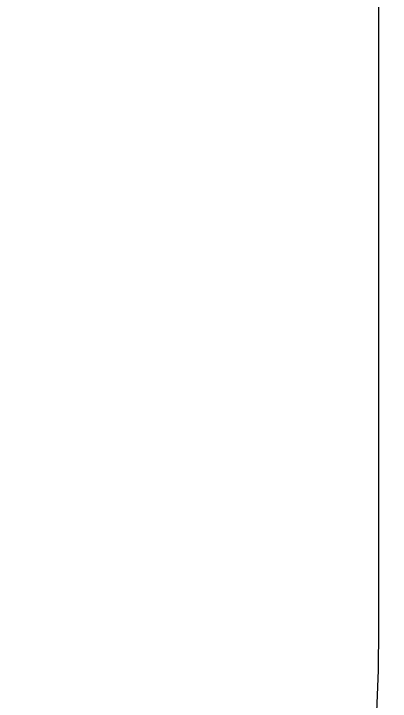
# Model space of a CAD drawing. Header units: inches. Extents: x -2 to 289, y -4 to 187.
# Drawn here: x 137.9165 to 138.1157, y 6.3129 to 6.6767 of the extents above; entities that cross this region are included whole.
import ezdxf

# ---------------------------------------------------------------- set-up
doc = ezdxf.new("R2010")
doc.units = ezdxf.units.IN
doc.layers.add('Top Overlay', color=2, linetype='Continuous')

msp = doc.modelspace()

# ---------------------------------------------------------------- linework, layer by layer
at = {"layer": 'Top Overlay'}
for q in [(138.10969, 8.3803), (138.10969, 6.35137)]:
    msp.add_line((138.10969, 6.35137), q, dxfattribs=at)
at = {"layer": 'Top Overlay', "const_width": 0.254}
msp.add_lwpolyline([(137.98869, 8.499, 1), (133.14492, 8.499, 1)], format="xyb", close=True, dxfattribs=at)
at = {"layer": 'Top Overlay', "extrusion": (0, 0, -1)}
msp.add_arc((-135.56679, 8.499), 2.42189, 182.81259, 269.99983, dxfattribs=at)
at = {"layer": 'Top Overlay'}
msp.add_arc((137.25339, 6.35137), 0.8563, 270, 0, dxfattribs=at)

doc.saveas('drawing.dxf')
